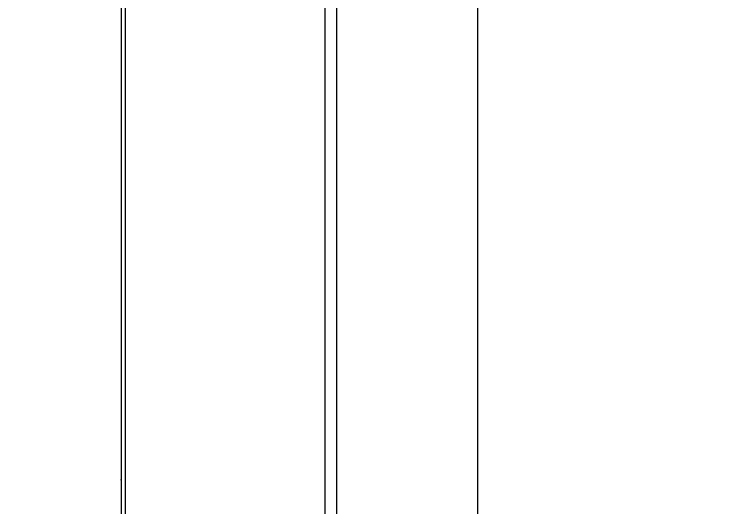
# Model space of a CAD drawing. Header units: millimetres. Extents: x -56261 to 196039, y 9480 to 100001.
# Drawn here: x 33194.6 to 33277.1, y 95795.2 to 95852.4 of the extents above; entities that cross this region are included whole.
import ezdxf

# ---------------------------------------------------------------- set-up
doc = ezdxf.new("R2010")
doc.units = ezdxf.units.MM
doc.set_wipeout_variables(frame=1)
doc.layers.add('SS-AIRCON', color=5, linetype='Continuous')
doc.layers.add('SS-TEXT', color=7, linetype='Continuous')

# ---------------------------------------------------------------- blocks, each defined once
blk = doc.blocks.new('I48T')
at = {"layer": 'SS-AIRCON', "color": 0, "linetype": 'Continuous'}
for p, q in [((705, -190.5), (705, 209.49998)), ((644.5, -7), (644.5, -173)), ((668.5, -173), (668.5, -7))]:
    blk.add_line(p, q, dxfattribs=at)
for points in [[(670.4782, -190.49986), (670.4783, -123.83334), (670.4783, -57.16667), (670.4782, 9.49997)], [(704.2594, 9.49997), (704.2594, -57.16667), (704.2594, -123.83334), (704.2594, -190.49986)]]:
    blk.add_open_spline(points, degree=3, dxfattribs=at)
at = {"layer": 'SS-AIRCON'}
blk.add_point((705, -90.48614), dxfattribs=at)
blk = doc.blocks.new('A$C43DE16F2')
blk.add_wipeout([(0, 14550), (0, 0), (29100, 0), (29100, 14550)]).dxf.layer = 'SS-TEXT'
at = {"layer": 'SS-TEXT', "linetype": 'Continuous', "xscale": 1.577261091527505, "yscale": 1.577261091527505, "zscale": 1.577261091527505, "rotation": 180}
blk.add_blockref('I48T', (11081.92, 7128.46), dxfattribs=at)

msp = doc.modelspace()

# ---------------------------------------------------------------- block references
at = {"layer": 'SS-TEXT', "xscale": 0.4331186193392458, "yscale": 0.4331186193392458, "zscale": 0.4331186193392458}
msp.add_blockref('A$C43DE16F2', (28888.861, 92649.191), dxfattribs=at)

doc.saveas('drawing.dxf')
